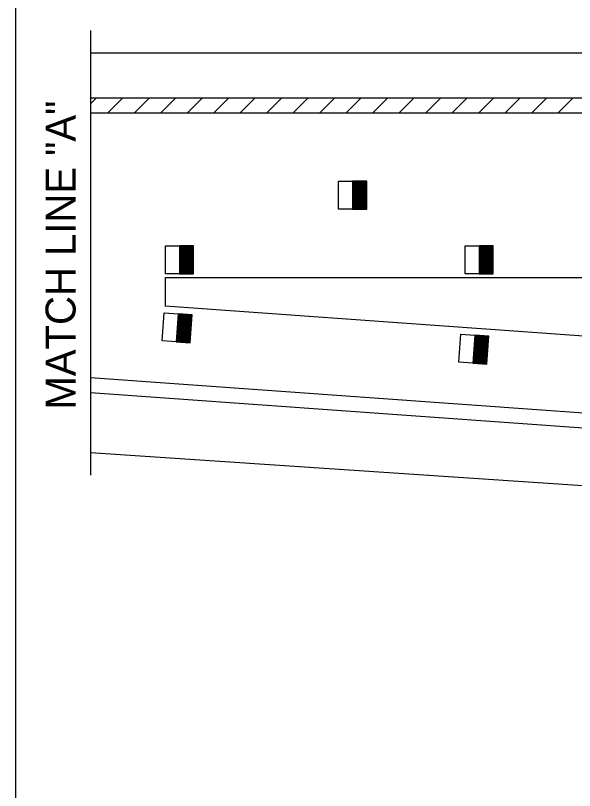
# Model space of a CAD drawing. Extents: x 1007 to 1035.5, y 1000.5 to 1021.5.
# Drawn here: x 1007 to 1010.73, y 1011.49 to 1016.67 of the extents above; entities that cross this region are included whole.
import ezdxf

# ---------------------------------------------------------------- set-up
doc = ezdxf.new("R2010")
doc.units = 0
doc.layers.add('Level 1', color=7, linetype='Continuous')
doc.layers.add('Level 10', color=7, linetype='Continuous')

msp = doc.modelspace()

# ---------------------------------------------------------------- linework, layer by layer
at = {"layer": 'Level 1'}
for p, q in [((1007.5, 1016.566), (1007.5, 1013.598)), ((1007.5, 1016.416), (1035, 1016.416)), ((1007.5, 1016.0762), (1007.5398, 1016.116)), ((1007.6166, 1016.016), (1007.7166, 1016.116)), ((1007.7933, 1016.016), (1007.8933, 1016.116)), ((1007.9702, 1016.016), (1008.0702, 1016.116)), ((1008.1469, 1016.016), (1008.2469, 1016.116)), ((1008.3237, 1016.016), (1008.4237, 1016.116)), ((1008.5005, 1016.016), (1008.6005, 1016.116)), ((1008.6773, 1016.016), (1008.7773, 1016.116)), ((1008.854, 1016.016), (1008.954, 1016.116)), ((1009.0308, 1016.016), (1009.1308, 1016.116)), ((1009.2076, 1016.016), (1009.3076, 1016.116)), ((1009.3843, 1016.016), (1009.4843, 1016.116)), ((1009.5612, 1016.016), (1009.6612, 1016.116)), ((1009.7379, 1016.016), (1009.8379, 1016.116)), ((1009.9147, 1016.016), (1010.0147, 1016.116)), ((1010.0915, 1016.016), (1010.1915, 1016.116)), ((1010.2683, 1016.016), (1010.3683, 1016.116)), ((1010.445, 1016.016), (1010.545, 1016.116)), ((1010.6218, 1016.016), (1010.7218, 1016.116)), ((1009.1563, 1015.3723), (1009.1563, 1015.5598)), ((1009.1563, 1015.5598), (1009.25, 1015.5598)), ((1009.3438, 1015.5598), (1009.25, 1015.5598)), ((1009.25, 1015.5598), (1009.25, 1015.3723)), ((1009.255, 1015.5598), (1009.255, 1015.3723)), ((1009.26, 1015.5598), (1009.26, 1015.3723)), ((1009.265, 1015.5598), (1009.265, 1015.3723)), ((1009.27, 1015.5598), (1009.27, 1015.3723)), ((1009.275, 1015.5598), (1009.275, 1015.3723)), ((1009.28, 1015.5598), (1009.28, 1015.3723)), ((1009.285, 1015.5598), (1009.285, 1015.3723)), ((1009.29, 1015.5598), (1009.29, 1015.3723)), ((1009.295, 1015.5598), (1009.295, 1015.3723)), ((1009.3, 1015.5598), (1009.3, 1015.3723)), ((1009.305, 1015.5598), (1009.305, 1015.3723)), ((1009.31, 1015.5598), (1009.31, 1015.3723)), ((1009.315, 1015.5598), (1009.315, 1015.3723)), ((1009.32, 1015.5598), (1009.32, 1015.3723)), ((1009.325, 1015.5598), (1009.325, 1015.3723)), ((1009.33, 1015.5598), (1009.33, 1015.3723)), ((1009.335, 1015.5598), (1009.335, 1015.3723)), ((1009.34, 1015.5598), (1009.34, 1015.3723)), ((1009.3438, 1015.3723), (1009.3438, 1015.5598)), ((1009.25, 1015.3723), (1009.1563, 1015.3723)), ((1009.25, 1015.3723), (1009.3438, 1015.3723)), ((1008, 1014.941), (1008, 1015.1285)), ((1008, 1015.1285), (1008.0938, 1015.1285)), ((1008.1875, 1015.1285), (1008.0938, 1015.1285)), ((1008.0938, 1015.1285), (1008.0938, 1014.941)), ((1008.0988, 1015.1285), (1008.0988, 1014.941)), ((1008.1038, 1015.1285), (1008.1038, 1014.941)), ((1008.1088, 1015.1285), (1008.1088, 1014.941)), ((1008.1138, 1015.1285), (1008.1138, 1014.941)), ((1008.1188, 1015.1285), (1008.1188, 1014.941)), ((1008.1238, 1015.1285), (1008.1238, 1014.941)), ((1008.1288, 1015.1285), (1008.1288, 1014.941)), ((1008.1338, 1015.1285), (1008.1338, 1014.941)), ((1008.1388, 1015.1285), (1008.1388, 1014.941)), ((1008.1438, 1015.1285), (1008.1438, 1014.941)), ((1008.1488, 1015.1285), (1008.1488, 1014.941)), ((1008.1538, 1015.1285), (1008.1538, 1014.941)), ((1008.1588, 1015.1285), (1008.1588, 1014.941)), ((1008.1638, 1015.1285), (1008.1638, 1014.941)), ((1008.1688, 1015.1285), (1008.1688, 1014.941)), ((1008.1738, 1015.1285), (1008.1738, 1014.941)), ((1008.1788, 1015.1285), (1008.1788, 1014.941)), ((1008.1838, 1015.1285), (1008.1838, 1014.941)), ((1008.1875, 1014.941), (1008.1875, 1015.1285)), ((1010, 1014.941), (1010, 1015.1285)), ((1010, 1015.1285), (1010.0938, 1015.1285)), ((1010.1875, 1015.1285), (1010.0938, 1015.1285)), ((1010.0938, 1015.1285), (1010.0938, 1014.941)), ((1010.0988, 1015.1285), (1010.0988, 1014.941)), ((1010.1038, 1015.1285), (1010.1038, 1014.941)), ((1010.1088, 1015.1285), (1010.1088, 1014.941)), ((1010.1138, 1015.1285), (1010.1138, 1014.941)), ((1010.1188, 1015.1285), (1010.1188, 1014.941)), ((1010.1238, 1015.1285), (1010.1238, 1014.941)), ((1010.1288, 1015.1285), (1010.1288, 1014.941)), ((1010.1338, 1015.1285), (1010.1338, 1014.941)), ((1010.1388, 1015.1285), (1010.1388, 1014.941)), ((1010.1438, 1015.1285), (1010.1438, 1014.941)), ((1010.1488, 1015.1285), (1010.1488, 1014.941)), ((1010.1538, 1015.1285), (1010.1538, 1014.941)), ((1010.1588, 1015.1285), (1010.1588, 1014.941)), ((1010.1638, 1015.1285), (1010.1638, 1014.941)), ((1010.1688, 1015.1285), (1010.1688, 1014.941)), ((1010.1738, 1015.1285), (1010.1738, 1014.941)), ((1010.1788, 1015.1285), (1010.1788, 1014.941)), ((1010.1838, 1015.1285), (1010.1838, 1014.941)), ((1010.1875, 1014.941), (1010.1875, 1015.1285)), ((1008.0938, 1014.941), (1008, 1014.941)), ((1008, 1014.7263), (1008, 1014.916)), ((1008, 1014.916), (1027.6513, 1014.916)), ((1008.0938, 1014.941), (1008.1875, 1014.941)), ((1010.0938, 1014.941), (1010, 1014.941)), ((1010.0938, 1014.941), (1010.1875, 1014.941)), ((1027.6541, 1013.3054), (1007.9998, 1014.7263)), ((1007.9793, 1014.4943), (1007.9928, 1014.6813)), ((1007.9928, 1014.6813), (1008.0863, 1014.6745)), ((1008.0863, 1014.6745), (1008.0728, 1014.4875)), ((1008.0913, 1014.6742), (1008.0778, 1014.4872)), ((1008.0963, 1014.6738), (1008.0828, 1014.4868)), ((1008.1798, 1014.6678), (1008.0863, 1014.6745)), ((1008.1013, 1014.6734), (1008.0878, 1014.4864)), ((1008.1063, 1014.6731), (1008.0928, 1014.4861)), ((1008.1113, 1014.6727), (1008.0978, 1014.4857)), ((1008.1163, 1014.6723), (1008.1028, 1014.4853)), ((1008.1213, 1014.672), (1008.1078, 1014.485)), ((1008.1263, 1014.6716), (1008.1128, 1014.4846)), ((1008.1313, 1014.6713), (1008.1178, 1014.4843)), ((1008.1363, 1014.6709), (1008.1228, 1014.4839)), ((1008.1413, 1014.6705), (1008.1277, 1014.4835)), ((1008.1462, 1014.6702), (1008.1327, 1014.4832)), ((1008.1512, 1014.6698), (1008.1377, 1014.4828)), ((1008.1562, 1014.6694), (1008.1427, 1014.4824)), ((1008.1612, 1014.6691), (1008.1477, 1014.4821)), ((1008.1662, 1014.6688), (1008.1527, 1014.4818)), ((1008.1712, 1014.6683), (1008.1576, 1014.4813)), ((1008.1762, 1014.668), (1008.1626, 1014.481)), ((1008.1663, 1014.4808), (1008.1798, 1014.6678)), ((1009.9593, 1014.3511), (1009.9728, 1014.5381)), ((1009.9728, 1014.5381), (1010.0663, 1014.5313)), ((1010.0663, 1014.5313), (1010.0528, 1014.3443)), ((1010.0713, 1014.531), (1010.0578, 1014.344)), ((1010.0763, 1014.5306), (1010.0628, 1014.3436)), ((1010.1598, 1014.5246), (1010.0663, 1014.5313)), ((1010.0813, 1014.5303), (1010.0678, 1014.3433)), ((1010.0863, 1014.5299), (1010.0728, 1014.3429)), ((1010.0913, 1014.5295), (1010.0778, 1014.3425)), ((1010.0963, 1014.5292), (1010.0828, 1014.3422)), ((1010.1013, 1014.5288), (1010.0878, 1014.3418)), ((1010.1063, 1014.5284), (1010.0928, 1014.3414)), ((1010.1113, 1014.5281), (1010.0978, 1014.3411)), ((1010.1163, 1014.5278), (1010.1028, 1014.3408)), ((1010.1213, 1014.5273), (1010.1077, 1014.3403)), ((1010.1262, 1014.527), (1010.1127, 1014.34)), ((1010.1312, 1014.5267), (1010.1177, 1014.3397)), ((1010.1362, 1014.5263), (1010.1227, 1014.3393)), ((1010.1412, 1014.5259), (1010.1277, 1014.3389)), ((1010.1462, 1014.5256), (1010.1327, 1014.3386)), ((1010.1512, 1014.5252), (1010.1376, 1014.3382)), ((1010.1562, 1014.5248), (1010.1426, 1014.3378)), ((1010.1463, 1014.3376), (1010.1598, 1014.5246)), ((1008.0728, 1014.4875), (1007.9793, 1014.4943)), ((1008.0728, 1014.4875), (1008.1663, 1014.4808)), ((1010.0528, 1014.3443), (1009.9593, 1014.3511)), ((1010.0528, 1014.3443), (1010.1463, 1014.3376)), ((1007.5, 1013.748), (1034.8651, 1011.9238))]:
    msp.add_line(p, q, dxfattribs=at)
for points in [[(1007.5, 1016.116), (1035, 1016.116)], [(1007.5, 1016.016), (1035, 1016.016)], [(1007.5, 1014.2503), (1027.6093, 1012.8072), (1034.8916, 1012.3216)], [(1007.5, 1014.1501), (1027.6023, 1012.7074), (1034.8849, 1012.2218)]]:
    msp.add_lwpolyline(points, dxfattribs=at)
at = {"layer": 'Level 10'}
msp.add_line((1007, 1021.5), (1007, 1000.5), dxfattribs=at)

# ---------------------------------------------------------------- texts
at = {"layer": 'Level 1'}
msp.add_text('MATCH LINE "A"', height=0.2, rotation=90, dxfattribs=at).set_placement((1007.4008, 1014.0352))

doc.saveas('drawing.dxf')
